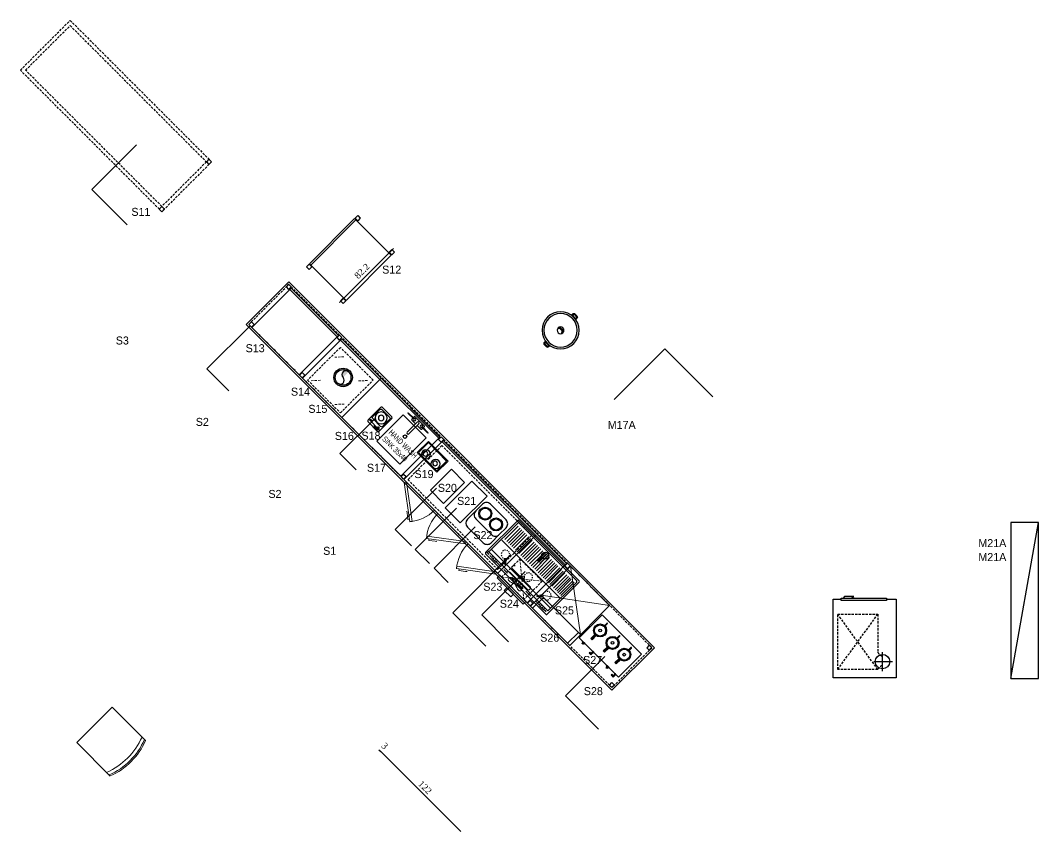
# Model space of a CAD drawing. Header units: millimetres. Extents: x 9129 to 19685, y -6152 to 3305.
# Drawn here: x 18586 to 19685, y -6152 to -5277 of the extents above; entities that cross this region are included whole.
import ezdxf
from ezdxf.enums import TextEntityAlignment as Align

# ---------------------------------------------------------------- set-up
doc = ezdxf.new("R2010")
doc.units = ezdxf.units.MM
doc.header["$LTSCALE"] = 5
doc.linetypes.add('DASHED', pattern=[0.75, 0.5, -0.25])
doc.layers.get('Defpoints').update_dxf_attribs({"lineweight": 9})
for name, color, linetype in [('002 Çizgi', 7, 'Continuous'), ('a_text_1_100_turkish', 7, 'Continuous'), ('CIHAZ', 2, 'Continuous'), ('I-Eqpm-Fixd-N', 3, 'Continuous'), ('I-Eqpm-Move-N', 2, 'Continuous'), ('I-Powr-Wall-N', 2, 'Continuous'), ('Kıtc-002 Çizgi', 7, 'Continuous'), ('S2000-002 Çizgi', 7, 'Continuous'), ('Sktürk-002 Çizgi', 7, 'Continuous')]:
    doc.layers.add(name, color=color, linetype=linetype)
for name, color, linetype, lineweight in [('AIT - Equipment Number', 3, 'Continuous', 5), ('b_mob kesit', 14, 'Continuous', 30), ('no3_paslanmaz gorunus arka', 173, 'Continuous', 9), ('no3_paslanmaz gorunus on', 163, 'Continuous', 18), ('no3_sandalye', 240, 'Continuous', 18), ('no3_yazı tefriş', 152, 'Continuous', 15), ('no3_ölçü tefriş', 252, 'Continuous', 0)]:
    doc.layers.add(name, color=color, linetype=linetype, lineweight=lineweight)
doc.styles.add('2.5MM', font='simplex.shx', dxfattribs={"width": 0.75, "height": 2.5})
doc.styles.add('ROMANSTW', font='georgia.ttf')
doc.styles.add('TAKSİM', font='GOTHIC.TTF', dxfattribs={"height": 20})
doc.dimstyles.new('M3', dxfattribs={"dimtxt": 7, "dimasz": 1, "dimexe": 1, "dimexo": 3, "dimgap": 3, "dimtad": 1, "dimdec": 1, "dimzin": 12, "dimdsep": 46, "dimtxsty": 'ROMANSTW', "dimblk": 'ARCHTICK', "dimcen": 0, "dimse1": 1, "dimse2": 1, "dimclrd": 251, "dimclre": 251, "dimclrt": 1, "dimadec": 0, "dimazin": 0, "dimtfac": 1, "dimtdec": 1, "dimtix": 1, "dimtmove": 0, "dimatfit": 3, "dimldrblk": 'ARCHTICK', "dimfxl": 1, "dimtolj": 1, "dimtzin": 0, "dimarcsym": 0})

# ---------------------------------------------------------------- blocks, each defined once
blk = doc.blocks.new('*D306')
at = {"layer": 'Defpoints', "color": 0, "transparency": 16777216}
for p in [(18993.6, -6043), (18995.7, -6045.1), (18975, -6065.8)]:
    blk.add_point(p, dxfattribs=at)
at = {"layer": 'no3_ölçü tefriş', "color": 251, "lineweight": -2, "transparency": 16777216}
blk.add_line((18972.8, -6063.7), (18975, -6065.8), dxfattribs=at)
at = {"layer": 'no3_ölçü tefriş', "color": 1, "true_color": 0xff0000, "transparency": 16777216, "insert": (18979.1, -6059.6), "char_height": 7, "attachment_point": 5, "rotation": 315, "style": 'ROMANSTW'}
blk.add_mtext('\\A1;3', dxfattribs=at)
blk = doc.blocks.new('_ArchTick')
at = {"color": 0, "linetype": 'ByBlock', "const_width": 0.15}
blk.add_lwpolyline([(-0.5, -0.5), (0.5, 0.5)], dxfattribs=at)
blk = doc.blocks.new('*D307')
at = {"layer": 'Defpoints', "color": 0, "transparency": 16777216}
for p in [(18995.7, -6045.1), (19078.4, -6134.8), (19061.2, -6152.1)]:
    blk.add_point(p, dxfattribs=at)
at = {"layer": 'no3_ölçü tefriş', "color": 251, "lineweight": -2, "transparency": 16777216}
blk.add_line((18975, -6065.8), (19061.2, -6152.1), dxfattribs=at)
for p, rotation in [((18975, -6065.8), 134.9999999999999), ((19061.2, -6152.1), 314.9999999999999)]:
    blk.add_blockref('_ArchTick', p, dxfattribs=dict(at, rotation=rotation))
at = {"layer": 'no3_ölçü tefriş', "color": 1, "true_color": 0xff0000, "transparency": 16777216, "insert": (19022.7, -6104.4), "char_height": 7, "attachment_point": 5, "rotation": 315, "style": 'ROMANSTW'}
blk.add_mtext('\\A1;\\A1;122', dxfattribs=at)
blk = doc.blocks.new('h')
at = {"layer": 'I-Eqpm-Fixd-N'}
for p, q in [((19611.2, -6813.4, 0), (19600.4, -6824.2, 0)), ((19602.2, -6826, 0), (19613, -6815.2, 0))]:
    blk.add_line(p, q, dxfattribs=at)
at = {"layer": 'I-Eqpm-Fixd-N', "elevation": 0}
for points in [[(19607.4, -6810.1), (19601.1, -6803.8), (19601.6, -6803.3), (19607.9, -6809.7)], [(19616.3, -6819), (19622.7, -6825.3), (19623.1, -6824.9), (19616.8, -6818.6)]]:
    blk.add_lwpolyline(points, dxfattribs=at)
blk.add_lwpolyline([(19567.7, -6834), (19592.5, -6858.7), (19620.8, -6830.4), (19596, -6805.7)], close=True, dxfattribs=at)
for points in [[(19606.5, -6809.2), (19605.4, -6810.3, 0.414214), (19605.4, -6811.2), (19609.4, -6815.2)], [(19617.7, -6819.5), (19618.8, -6818.4, 0.414214), (19618.8, -6817.5), (19609, -6807.6, 0.414214), (19608.1, -6807.6), (19606.9, -6808.7)], [(19611.2, -6817), (19615.2, -6821.1, 0.414214), (19616.1, -6821.1), (19617.3, -6820)]]:
    blk.add_lwpolyline(points, format="xyb", dxfattribs=at)
at = {"layer": 'I-Eqpm-Fixd-N'}
blk.add_circle((19598.1, -6829.1, 0), 1.91, dxfattribs=at)
for centre, start, end in [((19608.5, -6810.7, 0), 149.4775, 120.5225), ((19612.1, -6814.3, 0), 315, 135), ((19601.3, -6825.1, 0), 135, 315), ((19615.7, -6817.9, 0), 329.4775, 300.5225)]:
    blk.add_arc(centre, 1.27, start, end, dxfattribs=at)
at = {"layer": 'AIT - Equipment Number', "linetype": 'ByBlock', "ltscale": 1000, "insert": (19572.8, -6832.4), "char_height": 6, "attachment_point": 7, "rotation": 315, "style": '2.5MM'}
blk.add_mtext_dynamic_manual_height_columns('{\\fArial Narrow|b0|i0|c0|p34;HAND WASH\\PSINK 35x40}', width=988.514, gutter_width=12.5, heights=[0], dxfattribs=at)
blk = doc.blocks.new('*D308')
at = {"layer": 'Defpoints', "color": 0, "transparency": 16777216}
for p in [(18988.5, -5522.9), (18992.4, -5526.9), (18934.3, -5585)]:
    blk.add_point(p, dxfattribs=at)
at = {"layer": 'no3_ölçü tefriş', "color": 251, "lineweight": -2, "transparency": 16777216}
blk.add_line((18930.3, -5581), (18988.5, -5522.9), dxfattribs=at)
for p, rotation in [((18988.5, -5522.9), 44.99999999999909), ((18930.3, -5581), 224.9999999999991)]:
    blk.add_blockref('_ArchTick', p, dxfattribs=dict(at, rotation=rotation))
at = {"layer": 'no3_ölçü tefriş', "color": 1, "true_color": 0xff0000, "transparency": 16777216, "insert": (18954.7, -5547.3), "char_height": 7, "attachment_point": 5, "rotation": 45, "style": 'ROMANSTW'}
blk.add_mtext('\\A1;82.2', dxfattribs=at)
blk = doc.blocks.new('bateel')
at = {"layer": 'b_mob kesit'}
for p, q in [((8489.2, 5168.7), (8487, 5166.6)), ((8451, 5130.5), (8453.1, 5132.7))]:
    blk.add_line(p, q, dxfattribs=at)
at = {"layer": 'no3_sandalye'}
blk.add_line((8414.9, 5166.6), (8451, 5130.5), dxfattribs=at)
blk.add_lwpolyline([(8451, 5130.5), (8489.2, 5168.7), (8453.1, 5204.8)], dxfattribs=at)
for centre in [(8483.8, 5135.9), (8484.9, 5134.8), (8487.6, 5132.1)]:
    blk.add_arc(centre, 75.4, 114.0165, 155.9835, dxfattribs=at)
blk = doc.blocks.new('turkkahve-flat-1')
for p, q in [((0, 0), (0, 30)), ((0, 30), (17.1, 30)), ((16.1, 29.1), (1, 29.1)), ((1, 29.1), (1, 1.1)), ((16.1, 1.1), (16.1, 29.1)), ((17.1, 30), (17.1, 0)), ((17.1, 0), (0, 0)), ((1, 1.1), (16.1, 1.1))]:
    blk.add_line(p, q)
for centre, major_axis in [((11.7, 22), (1.91, 4.62)), ((11.7, 22.8), (0.96, 2.31)), ((11.7, 7.3), (1.91, 4.62)), ((11.7, 8.1), (0.96, 2.31))]:
    blk.add_ellipse(centre, major_axis=major_axis, ratio=1)
blk = doc.blocks.new('power-220v-single')
at = {"layer": 'I-Powr-Wall-N'}
for p, q in [((-19, 33), (-19, -100)), ((0, 38), (0, -100)), ((19, 33), (19, -100))]:
    blk.add_line(p, q, dxfattribs=at)
blk.add_circle((0, 0), 38.1, dxfattribs=at)
blk = doc.blocks.new('#11 - ESPRESSO 3HEAD - PLAN VIEW')
at = {"layer": 'I-Eqpm-Move-N', "color": 1}
for p, q in [((-22900, -9119), (-21980, -9119)), ((-22910, -9619), (-22910, -9129)), ((-22890, -9589), (-22890, -9149)), ((-22880, -9139), (-22000, -9139)), ((-21990, -9589), (-21990, -9149)), ((-21970, -9619), (-21970, -9129)), ((-21970, -9619), (-21970, -9129)), ((-22880, -9399), (-21995, -9399)), ((-22890, -9549), (-21990, -9549)), ((-22910, -9589), (-21990, -9589)), ((-22900, -9629), (-21980, -9629)), ((-22827, -9589), (-22827, -9604)), ((-22817, -9614), (-22768, -9614)), ((-22806, -9589), (-22806, -9614)), ((-22781, -9614), (-22781, -9589)), ((-22758, -9604), (-22758, -9589)), ((-22473, -9590), (-22473, -9604)), ((-22463, -9614), (-22414, -9614)), ((-22453, -9590), (-22453, -9614)), ((-22427, -9614), (-22427, -9590)), ((-22404, -9604), (-22404, -9590)), ((-22104, -9589), (-22104, -9604)), ((-22094, -9614), (-22045, -9614)), ((-22083, -9589), (-22083, -9614)), ((-22058, -9614), (-22058, -9589)), ((-22035, -9604), (-22035, -9589))]:
    blk.add_line(p, q, dxfattribs=at)
at = {"layer": 'I-Eqpm-Move-N', "color": 254}
for p, q in [((-22861, -9169), (-22861, -9372)), ((-22833, -9169), (-22833, -9372)), ((-22806, -9169), (-22806, -9372)), ((-22780, -9169), (-22780, -9372)), ((-22756, -9169), (-22756, -9372)), ((-22729, -9169), (-22729, -9372)), ((-22701, -9169), (-22701, -9372)), ((-22675, -9169), (-22675, -9372)), ((-22648, -9169), (-22648, -9372)), ((-22621, -9169), (-22621, -9372)), ((-22594, -9169), (-22594, -9372)), ((-22568, -9169), (-22568, -9372)), ((-22543, -9169), (-22543, -9372)), ((-22516, -9169), (-22516, -9372)), ((-22489, -9169), (-22489, -9372)), ((-22463, -9169), (-22463, -9372)), ((-22434, -9169), (-22434, -9372)), ((-22408, -9169), (-22408, -9372)), ((-22383, -9169), (-22383, -9372)), ((-22356, -9169), (-22356, -9372)), ((-22329, -9169), (-22329, -9372)), ((-22303, -9169), (-22303, -9372)), ((-22279, -9169), (-22279, -9372)), ((-22256, -9169), (-22256, -9372)), ((-22226, -9169), (-22226, -9372)), ((-22200, -9169), (-22200, -9372)), ((-22176, -9169), (-22176, -9372)), ((-22149, -9169), (-22149, -9372)), ((-22121, -9169), (-22121, -9372)), ((-22095, -9169), (-22095, -9372)), ((-22072, -9169), (-22072, -9372)), ((-22052, -9169), (-22052, -9375)), ((-22029, -9169), (-22029, -9375)), ((-22009, -9169), (-22009, -9375)), ((-22722, -9522), (-22712, -9533)), ((-22707, -9508), (-22702, -9514)), ((-22705, -9533), (-22697, -9527)), ((-22705, -9533), (-22701, -9537)), ((-22699, -9517), (-22697, -9520)), ((-22699, -9540), (-22696, -9543)), ((-22697, -9526), (-22692, -9533)), ((-22694, -9545), (-22691, -9548)), ((-22689, -9535), (-22687, -9538)), ((-22688, -9551), (-22686, -9554)), ((-22684, -9541), (-22681, -9544)), ((-22683, -9557), (-22681, -9559)), ((-22679, -9547), (-22676, -9549)), ((-22679, -9562), (-22677, -9563)), ((-22676, -9563), (-22670, -9558)), ((-22674, -9552), (-22670, -9557)), ((-22467, -9552), (-22471, -9557)), ((-22465, -9563), (-22471, -9558)), ((-22462, -9547), (-22465, -9549)), ((-22463, -9562), (-22464, -9563)), ((-22457, -9541), (-22460, -9544)), ((-22458, -9557), (-22460, -9559)), ((-22452, -9535), (-22455, -9538)), ((-22453, -9551), (-22455, -9554)), ((-22444, -9526), (-22450, -9533)), ((-22448, -9545), (-22450, -9548)), ((-22443, -9540), (-22445, -9543)), ((-22442, -9517), (-22444, -9520)), ((-22436, -9533), (-22444, -9527)), ((-22437, -9533), (-22440, -9537)), ((-22434, -9508), (-22439, -9514)), ((-22419, -9522), (-22429, -9533)), ((-22184, -9552), (-22189, -9556)), ((-22182, -9563), (-22188, -9558)), ((-22180, -9546), (-22182, -9549)), ((-22180, -9562), (-22181, -9563)), ((-22175, -9556), (-22178, -9559)), ((-22175, -9541), (-22177, -9544)), ((-22170, -9551), (-22173, -9554)), ((-22170, -9535), (-22172, -9538)), ((-22165, -9545), (-22168, -9548)), ((-22161, -9526), (-22167, -9532)), ((-22160, -9539), (-22163, -9542)), ((-22159, -9517), (-22161, -9519)), ((-22154, -9533), (-22161, -9526)), ((-22154, -9533), (-22158, -9537)), ((-22151, -9508), (-22157, -9514)), ((-22136, -9521), (-22147, -9533)), ((-22910, -9608), (-22871, -9608)), ((-22856, -9608), (-22827, -9608)), ((-22759, -9608), (-22710, -9609)), ((-22642, -9609), (-22586, -9609)), ((-22522, -9608), (-22472, -9608)), ((-22403, -9608), (-22357, -9608)), ((-22310, -9608), (-22288, -9608)), ((-22289, -9608), (-22233, -9608)), ((-22150, -9608), (-22104, -9608)), ((-22118, -9608), (-22103, -9608)), ((-22036, -9608), (-22003, -9608)), ((-22014, -9608), (-22000, -9608))]:
    blk.add_line(p, q, dxfattribs=at)
at = {"layer": 'I-Eqpm-Move-N', "color": 1}
for centre, start, end in [((-22900, -9129), 90, 180), ((-21980, -9129), 0, 90), ((-22880, -9149), 90, 180), ((-22000, -9149), 0, 90), ((-22900, -9619), 180, 270), ((-22817, -9604), 180, 270), ((-22768, -9604), 270, 0), ((-22463, -9604), 180, 270), ((-22414, -9604), 270, 0), ((-22094, -9604), 180, 270), ((-22045, -9604), 270, 0), ((-21980, -9619), 270, 0)]:
    blk.add_arc(centre, 10, start, end, dxfattribs=at)
at = {"layer": 'I-Eqpm-Move-N', "color": 254}
for centre, radius, start, end in [((-22745, -9481), 46, 133.6501, 148.6762), ((-22745, -9481), 46, 102.1553, 117.7637), ((-22745, -9481), 46, 76.4057, 89.5918), ((-22745, -9481), 46, 49.1522, 63.6035), ((-22397, -9481), 46, 116.3965, 130.8478), ((-22397, -9481), 46, 90.4082, 103.5943), ((-22397, -9481), 46, 62.2363, 77.8447), ((-22397, -9481), 46, 31.3238, 46.3499), ((-22114, -9481), 46, 116.3965, 130.8478), ((-22114, -9481), 46, 90.4082, 103.5943), ((-22114, -9481), 46, 62.2363, 77.8447), ((-22114, -9481), 46, 31.3238, 46.3499), ((-22745, -9481), 46, 162.2441, 180.7343), ((-22745, -9481), 46, 198.0245, 216.0549), ((-22745, -9481), 46, 231.6193, 251.002), ((-22745, -9481), 46, 269.155, 282.7802), ((-22745, -9481), 46, 297.6311, 328.4212), ((-22708, -9530), 5, 221.9534, 311.9534), ((-22745, -9481), 46, 15.4264, 32.3494), ((-22745, -9481), 46, 341.0872, 359.9434), ((-22701, -9523), 5, 311.9534, 41.9534), ((-22671, -9557), 1, 311.9534, 41.9534), ((-22671, -9557), 1, 311.9534, 41.9534), ((-22471, -9557), 1, 138.0466, 228.0466), ((-22471, -9557), 1, 138.0466, 228.0466), ((-22440, -9523), 5, 138.0466, 228.0466), ((-22397, -9481), 46, 180.0566, 198.9128), ((-22397, -9481), 46, 147.6506, 164.5736), ((-22397, -9481), 46, 211.5788, 242.3689), ((-22433, -9530), 5, 228.0466, 318.0466), ((-22397, -9481), 46, 257.2198, 270.845), ((-22397, -9481), 46, 288.998, 308.3807), ((-22397, -9481), 46, 323.9451, 341.9755), ((-22397, -9481), 46, 359.2657, 17.7559), ((-22188, -9557), 1, 138.0466, 228.0466), ((-22188, -9557), 1, 138.0466, 228.0466), ((-22158, -9523), 5, 138.0466, 228.0466), ((-22114, -9481), 46, 180.0566, 198.9128), ((-22114, -9481), 46, 147.6506, 164.5736), ((-22150, -9529), 5, 228.0466, 318.0466), ((-22114, -9481), 46, 211.5788, 242.3689), ((-22114, -9481), 46, 257.2198, 270.845), ((-22114, -9481), 46, 288.998, 308.3807), ((-22114, -9481), 46, 323.9451, 341.9755), ((-22114, -9481), 46, 359.2657, 17.7559), ((-22677, -9563), 1, 221.9534, 311.9534), ((-22465, -9563), 1, 228.0466, 318.0466), ((-22182, -9562), 1, 228.0466, 318.0466)]:
    blk.add_arc(centre, radius, start, end, dxfattribs=at)
at = {"layer": 'I-Powr-Wall-N', "rotation": 359.9999999999999}
blk.add_blockref('power-220v-single', (-22431, -9188), dxfattribs=at)
blk = doc.blocks.new('espresso kahv. ogutucdu')
for p, q in [((19533.6, -7239.9), (19533.6, -7252.5)), ((19569.6, -7252.5), (19569.6, -7239.9)), ((19539.6, -7258.5), (19563.6, -7258.5))]:
    blk.add_line(p, q)
blk.add_lwpolyline([(19539.6, -7245.9), (19563.6, -7245.9, 0.414214), (19569.6, -7239.9), (19569.6, -7229.5, 0.414214), (19563.6, -7223.5), (19539.6, -7223.5, 0.414214), (19533.6, -7229.5), (19533.6, -7239.9, 0.414214)], format="xyb", close=True)
for centre, radius in [((19542.9, -7234.7), 7), ((19542.9, -7234.7), 6), ((19559.4, -7234.7), 7), ((19559.4, -7234.7), 6)]:
    blk.add_circle(centre, radius)
for centre, start, end in [((19539.6, -7252.5), 180, 270), ((19563.6, -7252.5), 270, 0)]:
    blk.add_arc(centre, 6, start, end)
blk = doc.blocks.new('filtre kahve mak')
at = {"layer": 'a_text_1_100_turkish', "color": 0}
blk.add_lwpolyline([(19702.3, -6967), (19718.6, -6983.3), (19747.6, -6954.3), (19731.3, -6938), (19702.3, -6967)], dxfattribs=at)
blk = doc.blocks.new('filtre kahve ogutucu')
at = {"layer": 'a_text_1_100_turkish', "color": 0}
blk.add_lwpolyline([(19686.9, -6948.4), (19701, -6962.5), (19723.7, -6939.9), (19709.5, -6925.7), (19686.9, -6948.4)], dxfattribs=at)
blk = doc.blocks.new('A$C39810A4D')
at = {"layer": 'no3_paslanmaz gorunus on', "linetype": 'DASHED'}
for p, q in [((9.8, 45.5), (3.2, 38.2)), ((46.1, 45.5), (39.4, 38.2)), ((9.8, 9.7), (3.2, 2.3)), ((46.1, 9.7), (39.4, 2.3))]:
    blk.add_line(p, q, dxfattribs=at)
blk.add_lwpolyline([(0, 0), (50, 0), (50, 50), (0, 50)], close=True, dxfattribs=at)
blk = doc.blocks.new('A$C175E6FC1')
at = {"layer": 'Kıtc-002 Çizgi'}
for points in [[(11.3, 12.4), (9.3, 12.4), (9.3, 18.7, 0.072213), (11.3, 18.7)], [(30.3, 12.4), (28.3, 12.4), (28.3, 18.7, 0.072213), (30.3, 18.7)], [(48.2, 12.4), (46.2, 12.4), (46.2, 18.7, 0.072213), (48.2, 18.7)]]:
    blk.add_hatch(color=256, dxfattribs=at).paths.add_polyline_path(points)
for p, q in [((60, 4.2, -0.7), (0, 4.2, -0.7)), ((21.9, 4.2, -0.7), (20.8, 4.2, -0.7)), ((55.9, 4.2, -0.7), (54.8, 4.2, -0.7))]:
    blk.add_line(p, q, dxfattribs=at)
at = {"layer": 'Kıtc-002 Çizgi', "elevation": -0.7}
for points in [[(0, 4.2), (60, 4.2), (60, 39.2), (0, 39.2)], [(5.5, 4.2), (8.4, 4.2), (8.4, 3), (5.5, 3)], [(6.3, 3), (7.5, 3), (7.5, 1.9), (6.3, 1.9)], [(18.8, 0.2), (21.4, 0.4), (21.4, 1), (18.8, 1.2)], [(42.3, 4.2), (45.3, 4.2), (45.3, 3), (42.3, 3)], [(43.2, 3), (44.4, 3), (44.4, 1.9), (43.2, 1.9)], [(52.8, 0.2), (55.4, 0.4), (55.4, 1), (52.8, 1.2)]]:
    blk.add_lwpolyline(points, close=True, dxfattribs=at)
for points in [[(9.9, 32.6), (9.9, 36.1)], [(10.7, 36.1), (10.7, 32.6)], [(28.9, 32.6), (28.9, 36.1)], [(29.7, 36.1), (29.7, 32.6)], [(46.7, 32.6), (46.7, 36.1)], [(47.6, 36.1), (47.6, 32.6)], [(11.3, 18.7), (11.3, 12.4), (9.3, 12.4), (9.3, 18.7)], [(30.3, 18.7), (30.3, 12.4), (28.3, 12.4), (28.3, 18.7)], [(48.2, 18.7), (48.2, 12.4), (46.2, 12.4), (46.2, 18.7)], [(20.8, 4.2), (20.8, 1.1)], [(20.8, 0), (21.9, 0), (21.9, 4.2)], [(20.8, 0.4), (20.8, 0)], [(54.8, 4.2), (54.8, 1.1)], [(54.8, 0), (55.9, 0), (55.9, 4.2)], [(54.8, 0.4), (54.8, 0)]]:
    blk.add_lwpolyline(points, dxfattribs=at)
at = {"layer": 'Kıtc-002 Çizgi'}
for centre, radius in [((10.3, 25.6, -0.7), 7), ((10.3, 25.6, -0.7), 6), ((10.3, 25.6, -0.7), 1.45), ((29.3, 25.6, -0.7), 7), ((29.3, 25.6, -0.7), 6), ((29.3, 25.6, -0.7), 1.45), ((47.2, 25.6, -0.7), 7), ((47.2, 25.6, -0.7), 6), ((47.2, 25.6, -0.7), 1.45)]:
    blk.add_circle(centre, radius, dxfattribs=at)
for centre, start in [((10.3, 36.1, -0.7), 360), ((29.3, 36.1, -0.7), 0), ((47.2, 36.1, -0.7), 0)]:
    blk.add_arc(centre, 0.438, start, 180, dxfattribs=at)
blk = doc.blocks.new('blender-flat-1')
for p, q in [((2, -6), (2, 6)), ((3.5, 7.5), (14.5, 7.5)), ((16, -6), (16, 6)), ((18.7, 6.8), (18.7, 4.8)), ((19.5, -8.6), (19.5, 8.4)), ((14.5, -7.5), (3.5, -7.5)), ((21, -2.2), (20.5, -2.2)), ((21, -3.7), (20.5, -3.7)), ((21, -5.2), (20.5, -5.2))]:
    blk.add_line(p, q)
at = {"extrusion": (-1.52846e-08, 6.3311e-09, 1), "elevation": 0}
blk.add_lwpolyline([(0, -7), (0, 7, -0.414214), (1.5, 8.5), (20.5, 8.4, -0.414214), (22, 6.9), (22, -7.1, -0.414214), (20.5, -8.6), (1.5, -8.5, -0.414214)], format="xyb", close=True, dxfattribs=at)
for points in [[(18.2, 4.8), (18.3, 6.8), (19.1, 6.8), (19.1, 4.8)], [(19.1, -4.3), (18.4, -4.3), (18.4, -4.5), (18.2, -4.5), (18.2, -6.2), (18.4, -6.2), (18.4, -6.4), (18.8, -6.4), (19.1, -6.2), (19.1, -6), (19.3, -6), (19.3, -5.8), (19.1, -4.7)], [(21, -6.7), (20.5, -6.7), (20.5, -0.7), (21, -0.7)]]:
    blk.add_lwpolyline(points, close=True, dxfattribs=at)
for points in [[(18.6, -4.3), (18.6, -5.2), (18.4, -5.4), (18.6, -5.4), (18.6, -6.2), (18.8, -6.2), (18.8, -6.4)], [(18.4, -5.4), (18.4, -4.7), (19.1, -4.7), (19.3, -5), (19.3, -5.8)], [(18.6, -4.7), (18.8, -6), (19.1, -6)], [(19.3, -6), (18.8, -4.7)]]:
    blk.add_lwpolyline(points, dxfattribs=at)
for major_axis in [(2.49, 6.01), (1.15, 2.77)]:
    blk.add_ellipse((9, 0), major_axis=major_axis, ratio=1)
for centre, start_param, end_param in [((3.5, 6), 0.389828, 1.960625), ((14.5, 6), 5.102217, 6.673014), ((3.5, -6), 1.960625, 3.531421), ((14.5, -6), 3.531421, 5.102217)]:
    blk.add_ellipse(centre, major_axis=(0.57, 1.39), ratio=1, start_param=start_param, end_param=end_param)
blk = doc.blocks.new('A$C41DB091E')
at = {"layer": 'no3_paslanmaz gorunus arka'}
for p, q in [((60, 16.6), (0, 61)), ((0, 16.6), (60, 61)), ((0, 16.6), (60, 16.6)), ((3.3, 16.6), (3.3, 0)), ((56.7, 16.6), (56.7, 0))]:
    blk.add_line(p, q, dxfattribs=at)
blk.add_lwpolyline([(0, 0), (60, 0), (60, 61), (0, 61), (0, 0)], dxfattribs=at)
blk = doc.blocks.new('A$C5E2857E5')
at = {"layer": 'no3_paslanmaz gorunus on'}
blk.add_line((226.8, 100.7), (38.8, 100.7), dxfattribs=at)
at = {"layer": 'no3_paslanmaz gorunus on', "linetype": 'DASHED'}
for p, q in [((221.8, 70.8), (187.8, 42.8)), ((187.8, 70.8), (221.8, 42.8))]:
    blk.add_line(p, q, dxfattribs=at)
at = {"layer": 'no3_paslanmaz gorunus on'}
for points in [[(226.8, 42.7), (226.8, 102.7), (38.8, 102.7), (38.8, 42.7)], [(210.3, 45.8), (208.9, 45.9), (207.2, 46.4), (205.3, 47), (203.3, 47.8), (201.4, 48.5), (199.5, 49.2), (197.8, 49.6), (196.4, 49.8), (195.2, 49.6), (194.4, 49.2), (193.9, 48.5), (193.8, 47.8), (193.9, 47), (194.4, 46.4), (195.2, 45.9), (196.4, 45.8), (197.8, 45.9), (199.5, 46.4), (201.4, 47), (203.3, 47.8), (205.3, 48.5), (207.2, 49.2), (208.9, 49.6), (210.3, 49.8), (211.5, 49.6), (212.3, 49.2), (212.8, 48.5), (212.9, 47.8), (212.8, 47), (212.3, 46.4), (211.5, 45.9)], [(75.4, 15.1), (41.2, 40.7), (42.7, 42.7), (77, 17.1)], [(100.8, 14.9), (134.9, 40.7), (133.4, 42.7), (99.3, 17)], [(146.8, 14.9), (180.9, 40.7), (179.4, 42.7), (145.2, 17)], [(184.8, 38.8), (224.8, 38.8), (224.8, 42.8), (184.8, 42.8)], [(199.8, 34.8), (209.8, 34.8), (209.8, 38.8), (199.8, 38.8)]]:
    blk.add_lwpolyline(points, close=True, dxfattribs=at)
for points in [[(181.8, 100.7), (181.8, 42.7)], [(73.2, 16.8), (72.2, 15.4), (66.5, 19.7), (65.1, 20.8)], [(103.1, 16.6), (104.1, 15.3), (109.7, 19.6), (111.1, 20.7)], [(149, 16.6), (150, 15.3), (155.7, 19.6), (157.1, 20.7)]]:
    blk.add_lwpolyline(points, dxfattribs=at)
at = {"layer": 'no3_paslanmaz gorunus on', "linetype": 'DASHED'}
for points in [[(178.8, 97.7), (41.8, 97.7), (41.8, 45.7), (178.8, 45.7)], [(221.8, 42.8), (187.8, 42.8), (187.8, 70.8), (221.8, 70.8)]]:
    blk.add_lwpolyline(points, close=True, dxfattribs=at)
at = {"layer": 'no3_paslanmaz gorunus on'}
for points in [[(216.4, 57.4), (189.7, 57.4, -1), (189.7, 61.8)], [(189.7, 53.1), (216.4, 53.1, 1), (216.4, 57.4)]]:
    blk.add_lwpolyline(points, format="xyb", dxfattribs=at)
for centre, radius, start, end in [((42.7, 42.7), 42.7, 319.755, 0), ((133.4, 42.7), 42.8, 180, 220.5092), ((179.4, 42.7), 42.8, 180, 220.5092)]:
    blk.add_arc(centre, radius, start, end, dxfattribs=at)
blk = doc.blocks.new('A$C3F291170')
at = {"layer": 'CIHAZ', "color": 1}
for p, q in [((14.7, 80.3), (14.7, 59.8)), ((24.1, 70.1), (4, 70.1))]:
    blk.add_line(p, q, dxfattribs=at)
at = {"layer": 'CIHAZ', "color": 5, "linetype": 'DASHED'}
for p, q in [((63, 78.5), (19.8, 19.1)), ((19.8, 78.5), (63, 19.1))]:
    blk.add_line(p, q, dxfattribs=at)
at = {"layer": 'CIHAZ', "color": 5}
for points in [[(59.2, 1.8), (10.4, 1.8), (10.4, 4.3), (59.2, 4.3)], [(57.2, 1.8), (48.6, 1.8), (45.6, 0), (55.6, 0)]]:
    blk.add_lwpolyline(points, close=True, dxfattribs=at)
at = {"layer": 'CIHAZ', "color": 1}
blk.add_circle((14.7, 70.1), 7.76, dxfattribs=at)
at = {"layer": 'S2000-002 Çizgi', "linetype": 'DASHED'}
for p, q in [((19.8, 78.5), (63, 78.5)), ((63, 78.5), (63, 19.1)), ((19.8, 19.1), (19.8, 59.9)), ((63, 19.1), (19.8, 19.1))]:
    blk.add_line(p, q, dxfattribs=at)
at = {"layer": 'S2000-002 Çizgi'}
blk.add_lwpolyline([(10.4, 2.8), (0, 2.8), (0, 87.8), (68, 87.8), (68, 2.8), (59.2, 2.8)], dxfattribs=at)
at = {"layer": 'S2000-002 Çizgi', "linetype": 'DASHED'}
for centre, radius, start, end in [((11.6, 83.1), 9.4, 291.2079, 330.9566), ((11, 54.9), 10.2, 29.6907, 66.7752)]:
    blk.add_arc(centre, radius, start, end, dxfattribs=at)
blk = doc.blocks.new('A$C53E03B34')
at = {"layer": 'Kıtc-002 Çizgi'}
for points in [[(3.7, 16.6), (2, 16.6, -0.414214), (0, 18.6), (0, 21.4, -0.414214), (2, 23.4), (3.7, 23.4)], [(43.1, 16.6), (44.9, 16.6, 0.414214), (46.9, 18.6), (46.9, 21.4, 0.414214), (44.9, 23.4), (43.1, 23.4)]]:
    blk.add_lwpolyline(points, format="xyb", dxfattribs=at)
for points in [[(2.8, 17.6), (2, 17.6, -0.414214), (1, 18.6), (1, 21.4, -0.414214), (2, 22.4), (2.8, 22.4)], [(44, 17.6), (44.9, 17.6, 0.414214), (45.9, 18.6), (45.9, 21.4, 0.414214), (44.9, 22.4), (44, 22.4)]]:
    blk.add_lwpolyline(points, format="xyb", close=True, dxfattribs=at)
for points in [[(22.1, 23.4), (24.2, 21.8), (24.2, 18.1), (22.7, 16.4)], [(23.5, 23.7), (25.2, 22.3), (25.2, 17.7), (23.8, 16.3)]]:
    blk.add_lwpolyline(points, dxfattribs=at)
for radius in [20, 18, 3.66]:
    blk.add_circle((23.4, 20), radius, dxfattribs=at)

msp = doc.modelspace()

# ---------------------------------------------------------------- hatches: boundary and pattern name
h = msp.add_hatch(color=256)
edge = h.paths.add_edge_path(flags=17)
edge.add_arc((18934.27, -5662.03), 8.5, 0, 360)
edge = h.paths.add_edge_path()
edge.add_arc((18934.27, -5662.03), 10, 0, 360)
edge = h.paths.add_edge_path(flags=16)
edge.add_arc((18937.27, -5659.02), 4.25, 45, 225)

# ---------------------------------------------------------------- linework, layer by layer
at = {"ltscale": 5}
msp.add_line((19654.99, -5987.03), (19684.99, -5818.71), dxfattribs=at)
for points in [[(18786.66, -5429.42), (18789.49, -5432.25), (18792.32, -5429.42), (18789.49, -5426.59)], [(18738.58, -5477.5), (18741.41, -5480.33), (18738.58, -5483.16), (18735.75, -5480.33)]]:
    msp.add_lwpolyline(points, close=True)
at = {"elevation": 0}
for points in [[(18952.83, -5490.08), (18950.01, -5492.91), (18947.18, -5490.08), (18950.01, -5487.26)], [(18986.78, -5524.02), (18983.95, -5526.85), (18986.78, -5529.68), (18989.6, -5526.85)], [(18897.52, -5545.4), (18900.35, -5542.57), (18897.52, -5539.74), (18894.69, -5542.57)], [(19224.44, -5999.61), (18829.64, -5604.8), (18875.6, -5558.84), (19270.41, -5953.64)], [(18872.65, -5564.37), (18875.48, -5567.2), (18878.3, -5564.37), (18875.48, -5561.54)], [(18931.46, -5579.34), (18934.29, -5576.51), (18937.12, -5579.34), (18934.29, -5582.17)], [(18835.29, -5601.97), (18838.12, -5604.8), (18835.29, -5607.63), (18832.46, -5604.8)], [(18927.34, -5619.06), (18930.17, -5621.89), (18932.99, -5619.06), (18930.17, -5616.23)], [(18889.98, -5656.66), (18892.81, -5659.49), (18889.98, -5662.32), (18887.15, -5659.49)], [(19037.18, -5728.91), (19040.01, -5731.73), (19042.84, -5728.91), (19040.01, -5726.08)], [(18999.58, -5766.26), (19002.41, -5769.09), (18999.58, -5771.92), (18996.76, -5769.09)], [(19173.53, -5865.26), (19176.36, -5868.08), (19179.19, -5865.26), (19176.36, -5862.43)], [(19136.06, -5902.73), (19138.88, -5905.56), (19136.06, -5908.39), (19133.23, -5905.56)], [(19261.92, -5953.64), (19264.75, -5956.47), (19267.58, -5953.64), (19264.75, -5950.82)], [(19224.44, -5991.12), (19227.27, -5993.95), (19224.44, -5996.78), (19221.62, -5993.95)]]:
    msp.add_lwpolyline(points, close=True, dxfattribs=at)
at = {"ltscale": 5}
msp.add_lwpolyline([(19684.99, -5818.71), (19654.99, -5818.71), (19654.99, -5987.03), (19684.99, -5987.03)], close=True, dxfattribs=at)
for radius in [10, 8.5]:
    msp.add_circle((18934.27, -5662.03, -0.68), radius)
for centre, start, end in [((18937.27, -5659.02, -0.68), 45, 225), ((18931.26, -5665.03, -0.68), 225, 45)]:
    msp.add_arc(centre, 4.25, start, end)
at = {"layer": '002 Çizgi', "color": 7, "linetype": 'DASHED'}
for points in [[(18738.58, -5483.16), (18585.89, -5330.47), (18639.63, -5276.73), (18792.32, -5429.42)], [(18738.58, -5477.5), (18591.55, -5330.47), (18639.63, -5282.39), (18786.66, -5429.42)]]:
    msp.add_lwpolyline(points, close=True, dxfattribs=at)
at = {"layer": '002 Çizgi', "color": 7, "linetype": 'DASHED', "elevation": 0}
msp.add_lwpolyline([(19224.44, -5996.78), (18832.46, -5604.8), (18875.6, -5561.66), (19267.58, -5953.64)], close=True, dxfattribs=at)
at = {"layer": 'no3_paslanmaz gorunus on', "ltscale": 5, "elevation": 0}
for points in [[(18937.47, -5578.99), (18986.26, -5530.2), (18946.66, -5490.6), (18897.87, -5539.39)], [(18948.08, -5492.01), (18946.66, -5490.6), (18897.87, -5539.39), (18899.29, -5540.8)], [(18835.65, -5607.98), (18886.8, -5659.13), (18929.23, -5616.71), (18878.07, -5565.55)], [(18876.66, -5566.97), (18927.81, -5618.12), (18929.23, -5616.71), (18878.07, -5565.55)], [(18890.34, -5662.67), (18932.76, -5705.1), (18975.19, -5662.67), (18932.76, -5620.24)], [(18931.35, -5621.66), (18973.77, -5664.08), (18975.19, -5662.67), (18932.76, -5620.24)], [(18932.76, -5705.1), (18996.4, -5768.74), (19038.83, -5726.31), (18975.19, -5662.67)], [(18973.77, -5664.08), (19037.41, -5727.72), (19038.83, -5726.31), (18975.19, -5662.67)]]:
    msp.add_lwpolyline(points, close=True, dxfattribs=at)
at = {"layer": 'no3_yazı tefriş'}
for points in [[(18711.35, -5410.91), (18662.95, -5459.31), (18701.13, -5497.49)], [(18810.91, -5676.62), (18787.21, -5652.91), (18834.13, -5605.99)], [(19226.67, -5685.86), (19281.45, -5631.07), (19333.26, -5682.88)], [(18969.45, -5705.53), (18930.81, -5744.18), (18948.46, -5761.84)], [(19035.03, -5781.55), (18990.57, -5826.02), (19008.22, -5843.67)], [(19056.53, -5803.05), (19012.07, -5847.52), (19027.48, -5862.92)], [(19076.84, -5823.36), (19032.38, -5867.83), (19047.79, -5883.23)], [(19115.47, -5853.11), (19052.53, -5916.05), (19088.37, -5951.89)], [(19112.89, -5947.31), (19083.84, -5918.26), (19130.77, -5871.33)], [(19210.09, -6041.65), (19174.15, -6005.71), (19216.67, -5963.18)]]:
    msp.add_lwpolyline(points, dxfattribs=at)

# ---------------------------------------------------------------- block references
at = {"ltscale": 5}
for name, p, rotation in [('A$C39810A4D', (18895.95, -5664.97), 315.0000000000005), ('A$C5E2857E5', (18942.31, -5775.1), 315.0000000000005), ('A$C41DB091E', (19136.41, -5908.74), 315.0000000000005), ('A$C3F291170', (19531.18, -5898.55), 180), ('A$C175E6FC1', (19186.26, -5945.9), 315.0000000000005)]:
    msp.add_blockref(name, p, dxfattribs=dict(at, rotation=rotation))
at = {"extrusion": (-6.62363e-07, 1.92612e-08, -1), "zscale": -1}
for name, p, rotation in [('blender-flat-1', (-18981.74, -5699.42, -0.01), 315.1658732436631), ('turkkahve-flat-1', (-19047.51, -5752.34, -0.01), 315.1658732436662)]:
    msp.add_blockref(name, p, dxfattribs=dict(at, rotation=rotation))
at = {"xscale": 0.1000002334292724, "yscale": 0.1000002334292724, "zscale": 0.1000002334292724, "rotation": 315.0535748549688}
msp.add_blockref('#11 - ESPRESSO 3HEAD - PLAN VIEW', (21389.11, -6788.74), dxfattribs=at)
at = {"lineweight": 0, "rotation": 179.9999999999945}
msp.add_blockref('bateel', (27135.94, -887.31), dxfattribs=at)
at = {"layer": 'a_text_1_100_turkish', "color": 0}
for name, p in [('filtre kahve ogutucu', (-658.35, 1164.59)), ('filtre kahve mak', (-657.96, 1164.21))]:
    msp.add_blockref(name, p, dxfattribs=at)
at = {"layer": 'a_text_1_100_turkish', "color": 0, "rotation": 315.0000000000005}
msp.add_blockref('espresso kahv. ogutucdu', (10384.44, 13125.61), dxfattribs=at)
at = {"layer": 'no3_ölçü tefriş', "color": 10}
msp.add_blockref('h', (-596.97, 1103.22), dxfattribs=at)
at = {"layer": 'Sktürk-002 Çizgi', "xscale": -1, "rotation": 224.9999999999427}
msp.add_blockref('A$C53E03B34', (19138.32, -5613.6), dxfattribs=at)

# ---------------------------------------------------------------- texts
at = {"style": 'TAKSİM'}
for s, p in [('S11', (18715.99, -5487.69)), ('S12', (18986.72, -5550.02)), ('S3', (18695.93, -5626.48)), ('S13', (18839.32, -5634.81)), ('S14', (18888.24, -5681.72)), ('S15', (18907.02, -5700.24)), ('S2', (18782.27, -5714.32)), ('M17A', (19234.99, -5717.64)), ('S16', (18935.58, -5729.44)), ('S18', (18964.3, -5729.19)), ('S17', (18970.25, -5763.83)), ('S19', (19021.55, -5770.63)), ('S20', (19046.81, -5785.48)), ('S2', (18860.71, -5792.06)), ('S21', (19067.61, -5799.58)), ('S22', (19085.19, -5836.45)), ('S1', (18919.82, -5853.45)), ('M21A', (19635.02, -5845.17)), ('M21A', (19635.02, -5860.16)), ('S23', (19095.86, -5892.2)), ('S24', (19113.69, -5910.51)), ('S25', (19173.13, -5917.7)), ('S26', (19157.29, -5947.21)), ('S27', (19203.61, -5971.26)), ('S28', (19204.34, -6004.87))]:
    msp.add_text(s, height=8.64, dxfattribs=at).set_placement(p, align=Align.CENTER)

# ---------------------------------------------------------------- dimensions: what is measured, and where the dimension line sits
at = {"layer": 'no3_ölçü tefriş', "color": 10}
for p1, p2, distance, picture, middle in [((18934.29, -5585), (18992.43, -5526.85), 5.61, '*D308', (18954.71, -5547.27)), ((18993.61, -6042.96), (18995.73, -6045.08), -29.36, '*D306', (18979.13, -6059.56))]:
    dim = msp.add_aligned_dim(p1=p1, p2=p2, distance=distance, dimstyle='M3', dxfattribs=at)
    dim.commit()
    dim.dimension.update_dxf_attribs({"geometry": picture, "text_midpoint": middle})
dim = msp.add_linear_dim(base=(19061.19, -6152.06), p1=(18995.73, -6045.08), p2=(19078.41, -6134.83), angle=135, text='\\A1;122', dimstyle='M3', override={"dimtxsty": 'ROMANSTW', "dimldrblk": 'ArchTick'}, dxfattribs=at)
dim.commit()
dim.dimension.update_dxf_attribs({"geometry": '*D307', "text_midpoint": (19022.67, -6104.36)})

doc.saveas('drawing.dxf')
